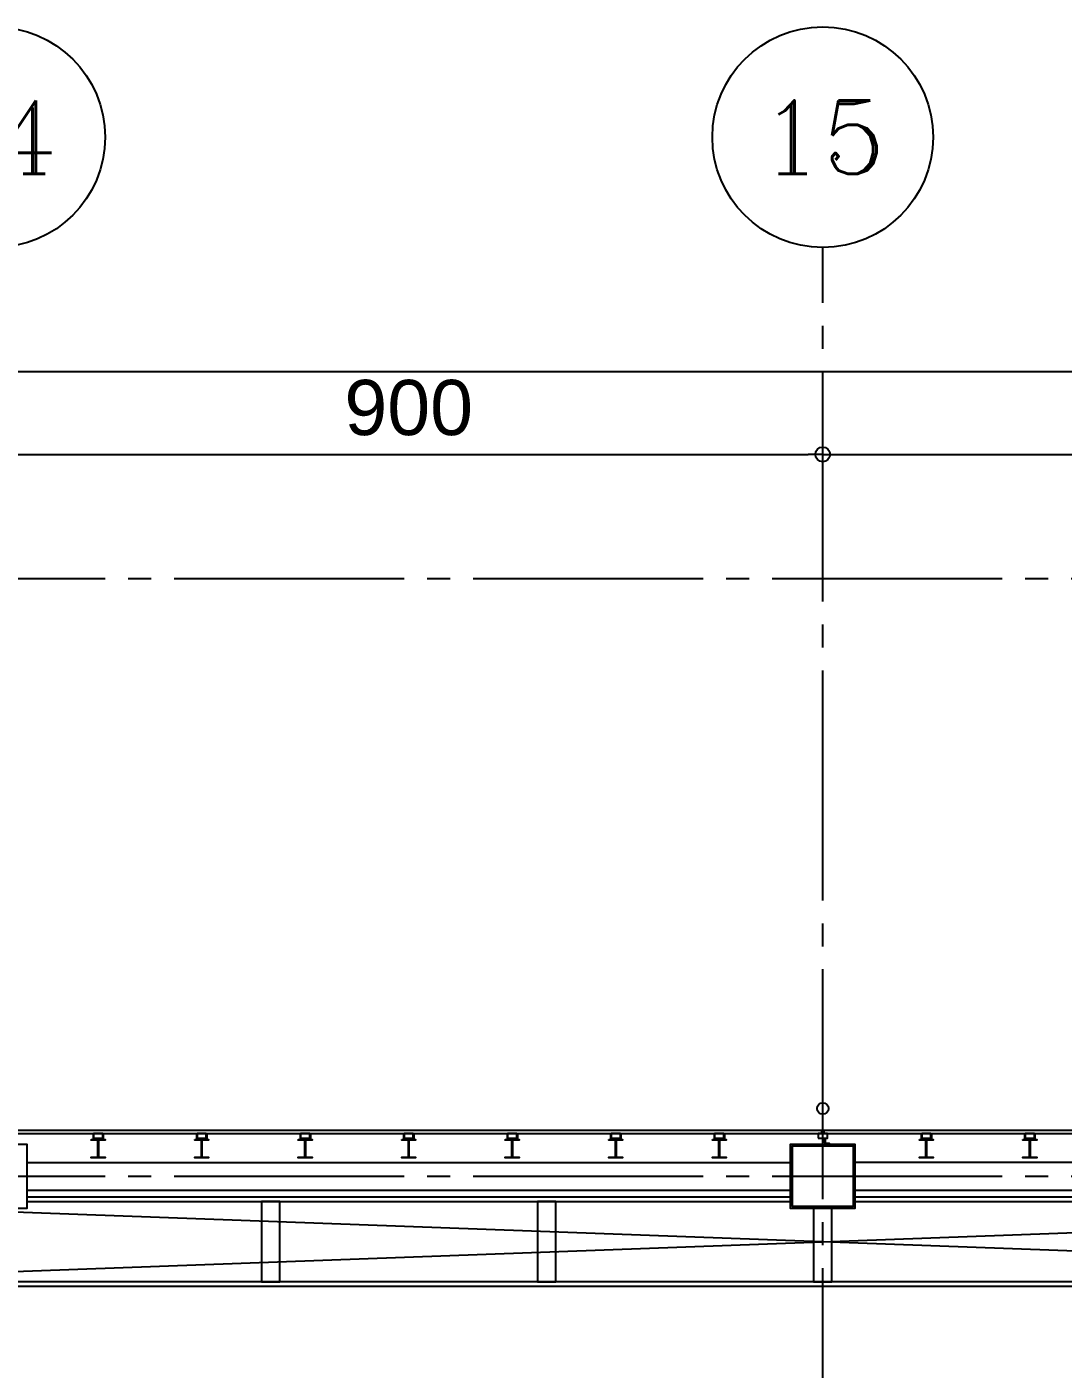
# Model space of a CAD drawing. Header units: millimetres. Extents: x -48783 to 30095, y 6477 to 24477.
# Drawn here: x 11735 to 12861, y 18540 to 20000 of the extents above; entities that cross this region are included whole.
import ezdxf
from ezdxf.enums import TextEntityAlignment as Align

# ---------------------------------------------------------------- set-up
doc = ezdxf.new("R2010")
doc.units = ezdxf.units.MM
doc.header["$LTSCALE"] = 100
doc.linetypes.add('X-N-FAB-L20$0$COL-CEN-LIN', pattern=[3.25, 2.5, -0.25, 0.25, -0.25])
for name, color, linetype in [('0-XREF', 7, 'Continuous'), ('X-N-FAB-L20$0$0-MC', 8, 'Continuous'), ('X-N-FAB-L20$0$0-NC', 8, 'Continuous'), ('X-N-FAB-L20$0$08', 8, 'Continuous'), ('X-N-FAB-L20$0$200K新增範圍', 8, 'Continuous'), ('X-N-FAB-L20$0$BLOCK', 8, 'Continuous'), ('X-N-FAB-L20$0$CCL', 8, 'X-N-FAB-L20$0$COL-CEN-LIN'), ('X-N-FAB-L20$0$COL-S', 8, 'Continuous')]:
    doc.layers.add(name, color=color, linetype=linetype)
doc.layers.add('X-N-FAB-L20$0$A-BLOCK', color=8, linetype='Continuous', plot=False)
doc.layers.add('X-N-FAB-L20$0$DIM', color=8, linetype='Continuous', plot=False)
doc.styles.add('X-N-FAB-L20$0$COL-NUM', font='romanc')
doc.styles.add('X-N-FAB-L20$0$DimStyUse', font='romans.shx', dxfattribs={"width": 0.7})
doc.styles.add('X-N-FAB-L20$0$Gen-Text', font='arial.ttf', dxfattribs={"height": 2.5})
doc.dimstyles.new('X-N-FAB-L20$0$CIRL', dxfattribs={"dimtxt": 30, "dimasz": 8, "dimexe": 8, "dimexo": 0, "dimgap": 5, "dimtad": 1, "dimdsep": 46, "dimtxsty": 'X-N-FAB-L20$0$DimStyUse', "dimblk": 'X-N-FAB-L20$0$_Origin', "dimcen": 10, "dimdle": 8, "dimclrt": 2, "dimazin": 0, "dimtfac": 1, "dimtix": 1, "dimtmove": 2, "dimatfit": 3, "dimfxl": 10, "dimtolj": 1, "dimarcsym": 0})

# ---------------------------------------------------------------- blocks, each defined once
blk = doc.blocks.new('X-N-FAB-L20$0$_Origin')
at = {"color": 0, "linetype": 'ByBlock', "lineweight": -2}
blk.add_line((0, 0), (-1, 0), dxfattribs=at)
blk.add_circle((0, 0), 0.5, dxfattribs=at)
blk = doc.blocks.new('*D133')
at = {"layer": 'DefPoints', "color": 0, "transparency": 16777216}
for p in [(27970, 9025), (1020, 8935), (27970, 8935)]:
    blk.add_point(p, dxfattribs=at)
at = {"layer": 'X-N-FAB-L20$0$DIM', "color": 0, "lineweight": -2, "transparency": 16777216}
for p, q in [((1020, 8935), (1020, 9045)), ((27970, 8935), (27970, 9045)), ((1036, 9025), (27954, 9025))]:
    blk.add_line(p, q, dxfattribs=at)
at = {"layer": 'X-N-FAB-L20$0$DIM', "color": 0, "lineweight": -2, "transparency": 16777216, "xscale": 16, "yscale": 16, "zscale": 16, "rotation": 180}
blk.add_blockref('X-N-FAB-L20$0$_Origin', (1020, 9025), dxfattribs=at)
at = {"layer": 'X-N-FAB-L20$0$DIM', "color": 0, "lineweight": -2, "transparency": 16777216, "xscale": 16, "yscale": 16, "zscale": 16}
blk.add_blockref('X-N-FAB-L20$0$_Origin', (27970, 9025), dxfattribs=at)
at = {"layer": 'X-N-FAB-L20$0$DIM', "color": 2, "transparency": 16777216, "insert": (14495, 9075.6), "char_height": 2.5, "attachment_point": 5, "style": 'X-N-FAB-L20$0$Gen-Text'}
blk.add_mtext('\\A1;{\\H24x;26950}', dxfattribs=at)
blk = doc.blocks.new('X-N-FAB-L20$0$cn-y')
at = {"layer": 'X-N-FAB-L20$0$0-MC'}
blk.add_circle((-50, 0), 50, dxfattribs=at)
at = {"layer": 'X-N-FAB-L20$0$0-NC', "style": 'X-N-FAB-L20$0$COL-NUM'}
blk.add_attdef('GRID-Y', text='', height=50, dxfattribs=at).set_placement((-50, 0), align=Align.MIDDLE_CENTER)
blk = doc.blocks.new('*D101')
at = {"layer": 'DefPoints', "color": 0, "transparency": 16777216}
for p in [(13620, 8935), (12720, 8845), (13620, 8845)]:
    blk.add_point(p, dxfattribs=at)
at = {"layer": 'X-N-FAB-L20$0$DIM', "color": 0, "lineweight": -2, "transparency": 16777216}
for p, q in [((12720, 8845), (12720, 8955)), ((13620, 8845), (13620, 8955)), ((12736, 8935), (13604, 8935))]:
    blk.add_line(p, q, dxfattribs=at)
at = {"layer": 'X-N-FAB-L20$0$DIM', "color": 0, "lineweight": -2, "transparency": 16777216, "xscale": 16, "yscale": 16, "zscale": 16, "rotation": 180}
blk.add_blockref('X-N-FAB-L20$0$_Origin', (12720, 8935), dxfattribs=at)
at = {"layer": 'X-N-FAB-L20$0$DIM', "color": 0, "lineweight": -2, "transparency": 16777216, "xscale": 16, "yscale": 16, "zscale": 16}
blk.add_blockref('X-N-FAB-L20$0$_Origin', (13620, 8935), dxfattribs=at)
at = {"layer": 'X-N-FAB-L20$0$DIM', "color": 2, "transparency": 16777216, "insert": (13170, 8985.6), "char_height": 2.5, "attachment_point": 5, "style": 'X-N-FAB-L20$0$Gen-Text'}
blk.add_mtext('\\A1;{\\H24x;900}', dxfattribs=at)
blk = doc.blocks.new('*D102')
at = {"layer": 'DefPoints', "color": 0, "transparency": 16777216}
for p in [(14520, 8935), (13620, 8845), (14520, 8845)]:
    blk.add_point(p, dxfattribs=at)
at = {"layer": 'X-N-FAB-L20$0$DIM', "color": 0, "lineweight": -2, "transparency": 16777216}
for p, q in [((13620, 8845), (13620, 8955)), ((14520, 8845), (14520, 8955)), ((13636, 8935), (14504, 8935))]:
    blk.add_line(p, q, dxfattribs=at)
at = {"layer": 'X-N-FAB-L20$0$DIM', "color": 0, "lineweight": -2, "transparency": 16777216, "xscale": 16, "yscale": 16, "zscale": 16, "rotation": 180}
blk.add_blockref('X-N-FAB-L20$0$_Origin', (13620, 8935), dxfattribs=at)
at = {"layer": 'X-N-FAB-L20$0$DIM', "color": 0, "lineweight": -2, "transparency": 16777216, "xscale": 16, "yscale": 16, "zscale": 16}
blk.add_blockref('X-N-FAB-L20$0$_Origin', (14520, 8935), dxfattribs=at)
at = {"layer": 'X-N-FAB-L20$0$DIM', "color": 2, "transparency": 16777216, "insert": (14070, 8985.6), "char_height": 2.5, "attachment_point": 5, "style": 'X-N-FAB-L20$0$Gen-Text'}
blk.add_mtext('\\A1;{\\H24x;900}', dxfattribs=at)
blk = doc.blocks.new('X-N-FAB-L20$0$A$Cc7bb84f0')
at = {"layer": 'X-N-FAB-L20$0$COL-S'}
for points in [[(0, 70), (70, 70), (70, 0), (0, 0)], [(2, 68), (68, 68), (68, 2), (2, 2)]]:
    blk.add_lwpolyline(points, close=True, dxfattribs=at)
blk = doc.blocks.new('X-N-FAB-L20$0$A$C1d07c4d4')
blk.add_circle((13317.4, 8198.6), 6.25)
at = {"layer": 'X-N-FAB-L20$0$08'}
for p, q in [((12123.9, 8175), (14192.4, 8175)), ((12123.9, 8171.5), (14195.9, 8171.5)), ((12452.4, 8140), (13282.4, 8140)), ((12452.4, 8110), (13282.4, 8110)), ((12452.4, 8102.5), (13282.4, 8102.5)), ((13352.4, 8102.5), (14182.4, 8102.5)), ((12132.4, 8097.5), (14512.4, 8010)), ((12132.4, 8010), (14512.4, 8097.5)), ((12452.4, 8097.5), (13282.4, 8097.5)), ((13352.4, 8097.5), (14182.4, 8097.5)), ((14517.4, 8005), (12127.4, 8005)), ((14512.4, 8010), (12132.4, 8010))]:
    blk.add_line(p, q, dxfattribs=at)
blk.add_lwpolyline([(13313.7, 8175.2), (13316.7, 8175.2), (13316.7, 8173.6), (13318.2, 8173.6), (13318.2, 8175.2), (13321.2, 8175.2)], dxfattribs=at)
for points in [[(12522.4, 8165), (12537.4, 8165), (12537.4, 8164.1), (12530.2, 8164.1), (12530.2, 8145.9), (12537.4, 8145.9), (12537.4, 8145), (12522.4, 8145), (12522.4, 8145.9), (12529.6, 8145.9), (12529.6, 8164.1), (12522.4, 8164.1)], [(12524.3, 8170), (12524.3, 8165), (12529.3, 8165), (12529.3, 8165.6), (12524.9, 8165.6), (12524.9, 8170)], [(12524.9, 8166.5), (12534.9, 8166.5), (12534.9, 8171.5), (12524.9, 8171.5)], [(12535.5, 8170), (12535.5, 8165), (12530.5, 8165), (12530.5, 8165.6), (12534.9, 8165.6), (12534.9, 8170)], [(12634.9, 8165), (12649.9, 8165), (12649.9, 8164.1), (12642.7, 8164.1), (12642.7, 8145.9), (12649.9, 8145.9), (12649.9, 8145), (12634.9, 8145), (12634.9, 8145.9), (12642.1, 8145.9), (12642.1, 8164.1), (12634.9, 8164.1)], [(12636.8, 8170), (12636.8, 8165), (12641.8, 8165), (12641.8, 8165.6), (12637.4, 8165.6), (12637.4, 8170)], [(12637.4, 8166.5), (12647.4, 8166.5), (12647.4, 8171.5), (12637.4, 8171.5)], [(12648, 8170), (12648, 8165), (12643, 8165), (12643, 8165.6), (12647.4, 8165.6), (12647.4, 8170)], [(12747.4, 8165), (12762.4, 8165), (12762.4, 8164.1), (12755.2, 8164.1), (12755.2, 8145.9), (12762.4, 8145.9), (12762.4, 8145), (12747.4, 8145), (12747.4, 8145.9), (12754.6, 8145.9), (12754.6, 8164.1), (12747.4, 8164.1)], [(12749.3, 8170), (12749.3, 8165), (12754.3, 8165), (12754.3, 8165.6), (12749.9, 8165.6), (12749.9, 8170)], [(12749.9, 8166.5), (12759.9, 8166.5), (12759.9, 8171.5), (12749.9, 8171.5)], [(12760.5, 8170), (12760.5, 8165), (12755.5, 8165), (12755.5, 8165.6), (12759.9, 8165.6), (12759.9, 8170)], [(12859.9, 8165), (12874.9, 8165), (12874.9, 8164.1), (12867.7, 8164.1), (12867.7, 8145.9), (12874.9, 8145.9), (12874.9, 8145), (12859.9, 8145), (12859.9, 8145.9), (12867.1, 8145.9), (12867.1, 8164.1), (12859.9, 8164.1)], [(12861.8, 8170), (12861.8, 8165), (12866.8, 8165), (12866.8, 8165.6), (12862.4, 8165.6), (12862.4, 8170)], [(12862.4, 8166.5), (12872.4, 8166.5), (12872.4, 8171.5), (12862.4, 8171.5)], [(12873, 8170), (12873, 8165), (12868, 8165), (12868, 8165.6), (12872.4, 8165.6), (12872.4, 8170)], [(12972.4, 8165), (12987.4, 8165), (12987.4, 8164.1), (12980.2, 8164.1), (12980.2, 8145.9), (12987.4, 8145.9), (12987.4, 8145), (12972.4, 8145), (12972.4, 8145.9), (12979.6, 8145.9), (12979.6, 8164.1), (12972.4, 8164.1)], [(12974.3, 8170), (12974.3, 8165), (12979.3, 8165), (12979.3, 8165.6), (12974.9, 8165.6), (12974.9, 8170)], [(12974.9, 8166.5), (12984.9, 8166.5), (12984.9, 8171.5), (12974.9, 8171.5)], [(12985.5, 8170), (12985.5, 8165), (12980.5, 8165), (12980.5, 8165.6), (12984.9, 8165.6), (12984.9, 8170)], [(13084.9, 8165), (13099.9, 8165), (13099.9, 8164.1), (13092.7, 8164.1), (13092.7, 8145.9), (13099.9, 8145.9), (13099.9, 8145), (13084.9, 8145), (13084.9, 8145.9), (13092.1, 8145.9), (13092.1, 8164.1), (13084.9, 8164.1)], [(13086.8, 8170), (13086.8, 8165), (13091.8, 8165), (13091.8, 8165.6), (13087.4, 8165.6), (13087.4, 8170)], [(13087.4, 8166.5), (13097.4, 8166.5), (13097.4, 8171.5), (13087.4, 8171.5)], [(13098, 8170), (13098, 8165), (13093, 8165), (13093, 8165.6), (13097.4, 8165.6), (13097.4, 8170)], [(13197.4, 8165), (13212.4, 8165), (13212.4, 8164.1), (13205.2, 8164.1), (13205.2, 8145.9), (13212.4, 8145.9), (13212.4, 8145), (13197.4, 8145), (13197.4, 8145.9), (13204.6, 8145.9), (13204.6, 8164.1), (13197.4, 8164.1)], [(13199.3, 8170), (13199.3, 8165), (13204.3, 8165), (13204.3, 8165.6), (13199.9, 8165.6), (13199.9, 8170)], [(13199.9, 8166.5), (13209.9, 8166.5), (13209.9, 8171.5), (13199.9, 8171.5)], [(13210.5, 8170), (13210.5, 8165), (13205.5, 8165), (13205.5, 8165.6), (13209.9, 8165.6), (13209.9, 8170)], [(13312.4, 8166.5), (13322.4, 8166.5), (13322.4, 8171.5), (13312.4, 8171.5)], [(13314.9, 8166.5), (13319.9, 8166.5), (13319.9, 8161.5), (13319.3, 8161.5), (13319.3, 8165.9), (13314.9, 8165.9)], [(13316.4, 8175), (13318.4, 8175), (13318.4, 8171.5), (13316.4, 8171.5)], [(13319.9, 8165), (13319.9, 8160), (13324.9, 8160), (13324.9, 8160.6), (13320.5, 8160.6), (13320.5, 8165)], [(13422.4, 8165), (13437.4, 8165), (13437.4, 8164.1), (13430.2, 8164.1), (13430.2, 8145.9), (13437.4, 8145.9), (13437.4, 8145), (13422.4, 8145), (13422.4, 8145.9), (13429.6, 8145.9), (13429.6, 8164.1), (13422.4, 8164.1)], [(13424.3, 8170), (13424.3, 8165), (13429.3, 8165), (13429.3, 8165.6), (13424.9, 8165.6), (13424.9, 8170)], [(13424.9, 8166.5), (13434.9, 8166.5), (13434.9, 8171.5), (13424.9, 8171.5)], [(13435.5, 8170), (13435.5, 8165), (13430.5, 8165), (13430.5, 8165.6), (13434.9, 8165.6), (13434.9, 8170)], [(13534.9, 8165), (13549.9, 8165), (13549.9, 8164.1), (13542.7, 8164.1), (13542.7, 8145.9), (13549.9, 8145.9), (13549.9, 8145), (13534.9, 8145), (13534.9, 8145.9), (13542.1, 8145.9), (13542.1, 8164.1), (13534.9, 8164.1)], [(13536.8, 8170), (13536.8, 8165), (13541.8, 8165), (13541.8, 8165.6), (13537.4, 8165.6), (13537.4, 8170)], [(13537.4, 8166.5), (13547.4, 8166.5), (13547.4, 8171.5), (13537.4, 8171.5)], [(13548, 8170), (13548, 8165), (13543, 8165), (13543, 8165.6), (13547.4, 8165.6), (13547.4, 8170)], [(12382.4, 8090), (12382.4, 8160), (12452.4, 8160), (12452.4, 8090)], [(13282.4, 8090), (13282.4, 8160), (13352.4, 8160), (13352.4, 8090)], [(13284.4, 8092), (13284.4, 8158), (13350.4, 8158), (13350.4, 8092)], [(13352.4, 8110), (14182.4, 8110), (14182.4, 8140), (13352.4, 8140)], [(12707.4, 8010), (12727.4, 8010), (12727.4, 8097.5), (12707.4, 8097.5)], [(13007.4, 8010), (13027.4, 8010), (13027.4, 8097.5), (13007.4, 8097.5)], [(13307.4, 8010), (13327.4, 8010), (13327.4, 8090), (13307.4, 8090)]]:
    blk.add_lwpolyline(points, close=True, dxfattribs=at)
blk = doc.blocks.new('X-N-FAB-L20$0$A$C20c95bda')
at = {"layer": 'X-N-FAB-L20$0$CCL'}
for p, q in [((13620, 0), (13620, 9160)), ((240, 8800), (28330, 8800)), ((240, 8150), (28330, 8150))]:
    blk.add_line(p, q, dxfattribs=at)
at = {"layer": 'X-N-FAB-L20$0$200K新增範圍'}
blk.add_blockref('X-N-FAB-L20$0$A$Cc7bb84f0', (13585, 8115), dxfattribs=at)
at = {"layer": 'X-N-FAB-L20$0$A-BLOCK'}
ref = blk.add_blockref('X-N-FAB-L20$0$cn-y', (12840, 9280), dxfattribs=dict(at, xscale=2.399999999999997, yscale=2.399999999999997, zscale=2.399999999999997))
ref.add_attrib('GRID-Y', '14', dxfattribs={"layer": 'X-N-FAB-L20$0$0-NC', "height": 80, "style": 'X-N-FAB-L20$0$COL-NUM'}).set_placement((12720, 9280), align=Align.MIDDLE_CENTER)
ref = blk.add_blockref('X-N-FAB-L20$0$cn-y', (13740, 9280), dxfattribs=dict(at, xscale=2.399999999999997, yscale=2.399999999999997, zscale=2.399999999999997))
ref.add_attrib('GRID-Y', '15', dxfattribs={"layer": 'X-N-FAB-L20$0$0-NC', "height": 80, "style": 'X-N-FAB-L20$0$COL-NUM'}).set_placement((13620, 9280), align=Align.MIDDLE_CENTER)
at = {"layer": 'X-N-FAB-L20$0$DIM'}
for base, p1, p2, picture, middle in [((27970, 9025), (1020, 8935), (27970, 8935), '*D133', (14495, 9075.634)), ((13620, 8935), (12720, 8845), (13620, 8845), '*D101', (13170, 8985.634)), ((14520, 8935), (13620, 8845), (14520, 8845), '*D102', (14070, 8985.634))]:
    dim = blk.add_linear_dim(base=base, p1=p1, p2=p2, text='{\\H24x;<>}', dimstyle='X-N-FAB-L20$0$CIRL', override={"dimtxt": 60, "dimasz": 16, "dimexe": 20, "dimgap": 20, "dimtxsty": 'X-N-FAB-L20$0$Gen-Text'}, dxfattribs=at)
    dim.commit()
    dim.dimension.update_dxf_attribs({"geometry": picture, "text_midpoint": middle})
blk = doc.blocks.new('X-N-FAB-L20')
blk.add_blockref('X-N-FAB-L20$0$A$C1d07c4d4', (-717.4, 10625))
at = {"layer": 'X-N-FAB-L20$0$BLOCK'}
blk.add_blockref('X-N-FAB-L20$0$A$C20c95bda', (-1020, 10600), dxfattribs=at)

msp = doc.modelspace()

# ---------------------------------------------------------------- block references
at = {"layer": '0-XREF'}
msp.add_blockref('X-N-FAB-L20', (0, 0), dxfattribs=at)

doc.saveas('drawing.dxf')
